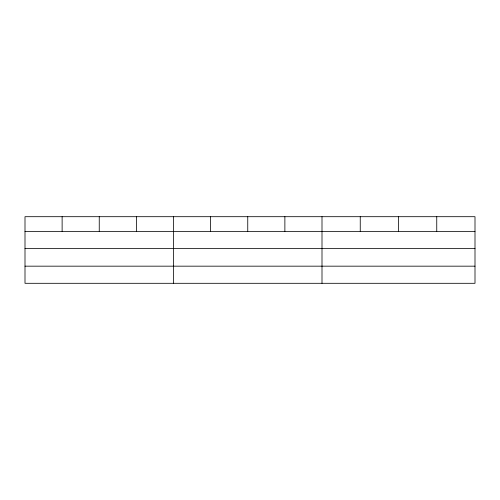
<?xml version="1.0" encoding="UTF-8"?>
<svg xmlns="http://www.w3.org/2000/svg" width="500" height="500" viewBox="0 0 500 500"><rect width="100%" height="100%" fill="white"/><g stroke="black" fill="none" stroke-linecap="round" stroke-linejoin="round"><path stroke-width="0.75" d="M475 248.512L475 216.694L25 216.694L25 283.306L475 283.306L475 248.512L25 248.512M25 231.375L475 231.375M25 266.169L475 266.169M436.75 216.694L436.75 231.375M398.5 216.694L398.5 231.375M360.25 216.694L360.25 231.375M322 216.694L322 283.306M284.875 216.694L284.875 231.375M247.75 216.694L247.75 231.375M210.625 216.694L210.625 231.375M173.5 216.694L173.5 283.306M136.375 216.694L136.375 231.375M99.25 216.694L99.25 231.375M62.125 216.694L62.125 231.375"/></g></svg>
